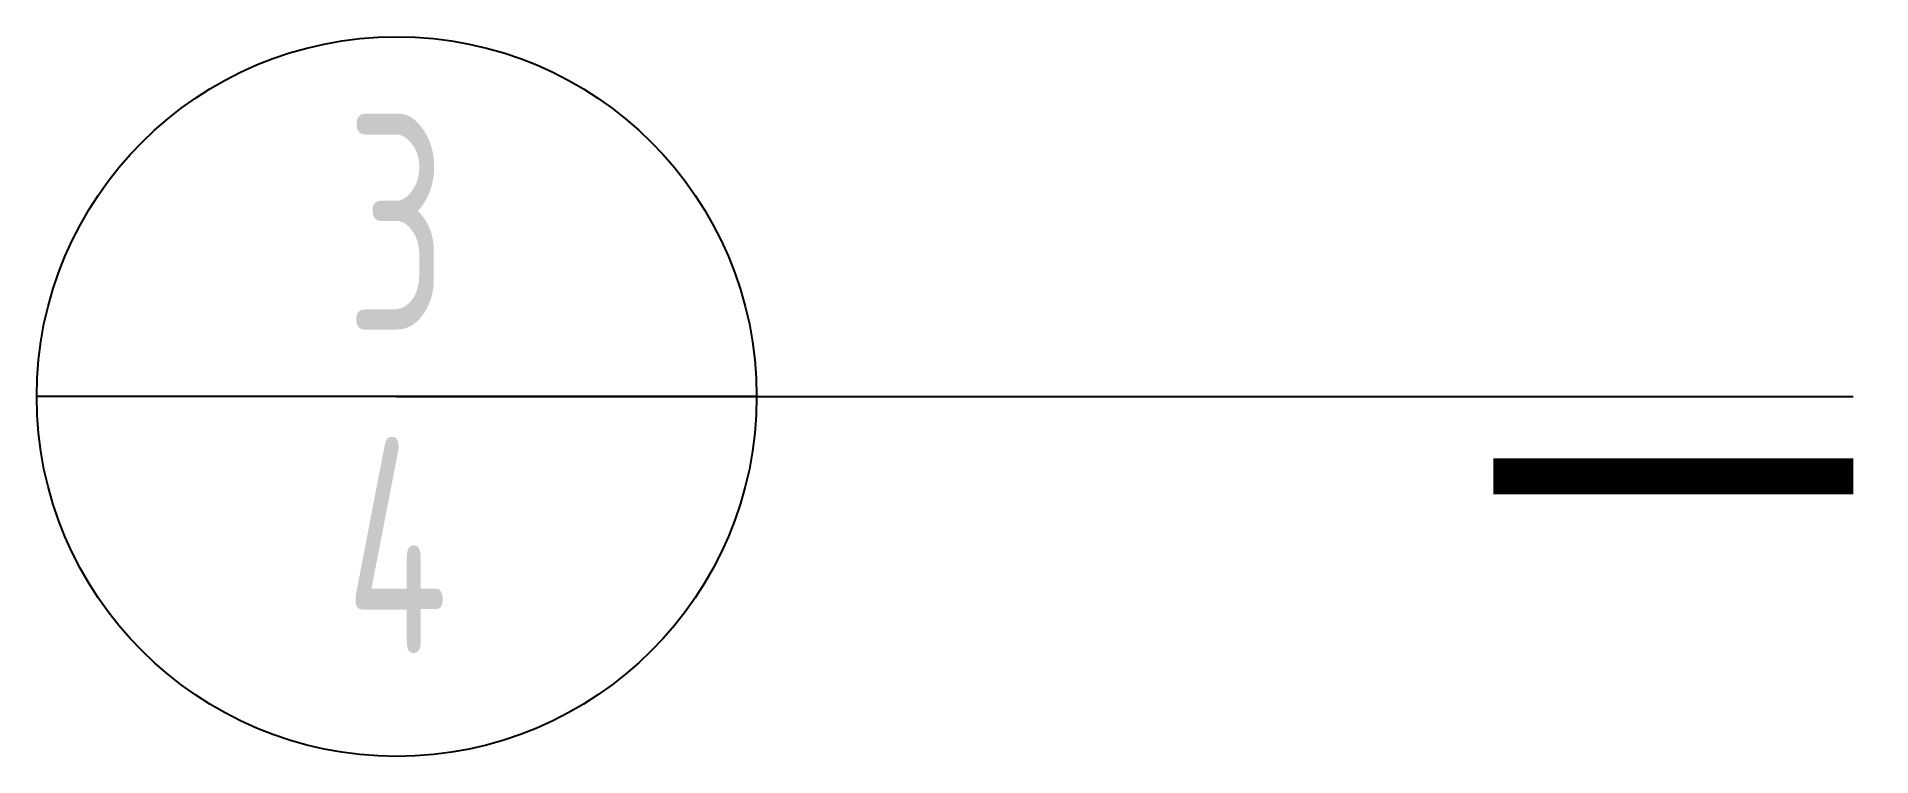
# Model space of a CAD drawing. Extents: x -505 to 2044, y -492 to 508.
import ezdxf
from ezdxf.enums import TextEntityAlignment as Align

# ---------------------------------------------------------------- set-up
doc = ezdxf.new("R2010")
doc.units = 0
doc.header["$LTSCALE"] = 1000
doc.header["$MEASUREMENT"] = 0
doc.layers.add('DIM_IDEN', color=3, linetype='Continuous')
doc.styles.add('国标', font='gbenor.shx', dxfattribs={"bigfont": 'gbcbig.shx'})

msp = doc.modelspace()

# ---------------------------------------------------------------- linework, layer by layer
at = {"color": 4}
msp.add_line((495.4, 8.3), (-504.6, 8.3), dxfattribs=at)
msp.add_circle((-4.6, 8.3), 500, dxfattribs=at)
at = {"layer": 'DIM_IDEN', "color": 4}
for p in [(-4.6, 8.3), (2018.5, 8.3)]:
    msp.add_line(p, (2018.5, 8.3), dxfattribs=at)
at = {"layer": 'DIM_IDEN', "color": 4, "const_width": 50}
msp.add_lwpolyline([(1518.5, -102.6), (2018.5, -102.6)], dxfattribs=at)

# ---------------------------------------------------------------- texts
at = {"color": 7, "style": '国标'}
for s, width, p, p2 in [('3', 0.95607, (-75.2, 100.3), (66.1, 100.3)), ('4', 0.869908, (-75.2, -348.7), (66.1, -348.7))]:
    msp.add_text(s, height=300, dxfattribs=dict(at, width=width)).set_placement(p, p2, align=Align.FIT)

doc.saveas('drawing.dxf')
